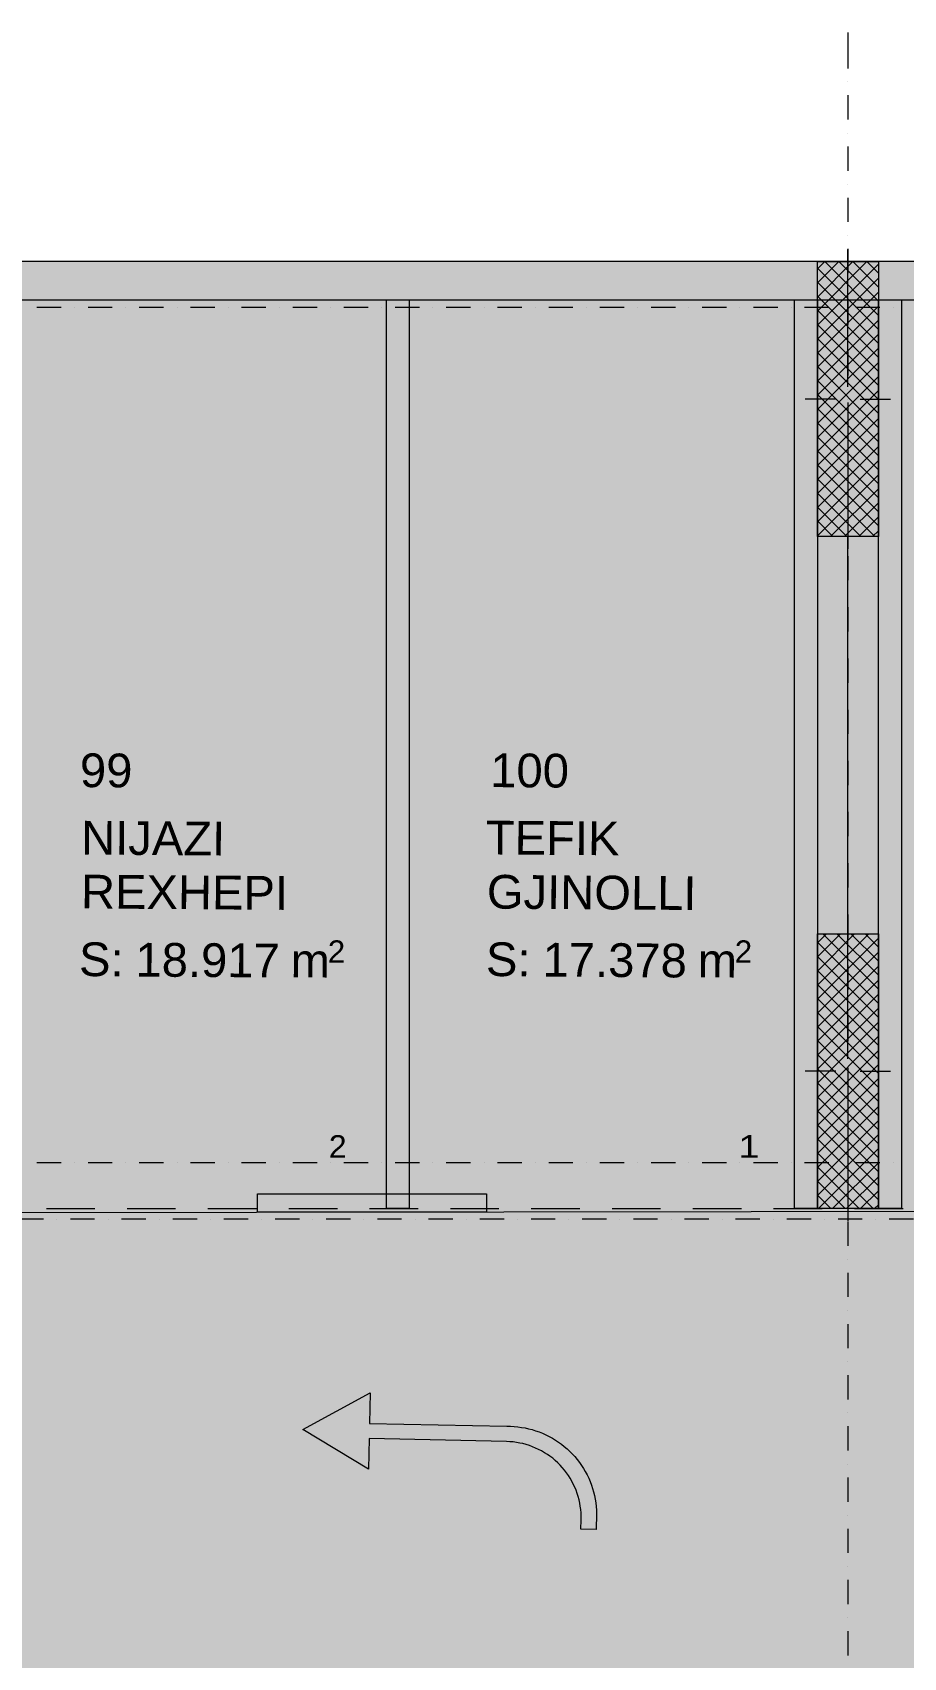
# Model space of a CAD drawing. Header units: centimetres. Extents: x -6805 to 4309, y -7338 to 617.
# Drawn here: x -2378 to -1807, y -602 to 462 of the extents above; entities that cross this region are included whole.
import ezdxf

# ---------------------------------------------------------------- set-up
doc = ezdxf.new("R2010")
doc.units = ezdxf.units.CM
for name, color, linetype, true_color in [('PDF_ - rruga_ndarjet anesore', 7, 'Continuous', 0x7f7f7f), ('PDF_ - SHENJAT_RRUGA', 7, 'Continuous', 0x7f7f7f), ('PDF_065 Möbel Einrichtung', 7, 'Continuous', 0x7f7f7f), ('PDF_A - Akset', 7, 'Continuous', 0xfd4435), ('PDF_A - Pllaka Themel', 7, 'Continuous', 0x7f7f7f), ('PDF_A -Polyline', 7, 'Continuous', 0x7f7f7f)]:
    doc.layers.add(name, color=color, linetype=linetype, true_color=true_color)
for name, color, linetype in [('PDF_- GARAZHE', 7, 'Continuous'), ('PDF_A - Fill Zone', 7, 'Continuous'), ('PDF_A - Muret', 7, 'Continuous'), ('PDF_A - Shtyllat', 7, 'Continuous')]:
    doc.layers.add(name, color=color, linetype=linetype)
doc.styles.add('PDF Arial', font='')
doc.styles.get('PDF Arial').set_extended_font_data('Arial')

msp = doc.modelspace()

# ---------------------------------------------------------------- hatches: boundary and pattern name
at = {"layer": 'PDF_ - SHENJAT_RRUGA', "true_color": 0xffffff, "transparency": 33554559}
msp.add_hatch(color=7, dxfattribs=at).paths.add_polyline_path([(-2157, -428.8), (-2157.4, -448.9), (-2067.3, -450.8), (-2064.9, -450.8), (-2062.5, -451), (-2060.2, -451.2), (-2057.8, -451.5), (-2055.4, -451.9), (-2053.1, -452.4), (-2050.8, -453), (-2048.5, -453.7), (-2046.2, -454.5), (-2044, -455.4), (-2041.8, -456.4), (-2039.6, -457.4), (-2037.5, -458.6), (-2035.5, -459.8), (-2033.5, -461.2), (-2031.5, -462.6), (-2029.7, -464.1), (-2027.8, -465.6), (-2026.1, -467.3), (-2024.4, -469), (-2022.8, -470.7), (-2021.2, -472.6), (-2019.8, -474.5), (-2018.4, -476.4), (-2017.1, -478.5), (-2015.9, -480.5), (-2014.8, -482.7), (-2013.7, -484.8), (-2012.8, -487), (-2011.9, -489.3), (-2011.2, -491.5), (-2010.5, -493.8), (-2009.9, -496.2), (-2009.4, -498.5), (-2009.1, -500.9), (-2008.8, -503.3), (-2008.6, -505.7), (-2008.5, -508.1), (-2008.7, -518.4), (-2018.8, -518.2), (-2018.6, -511.9), (-2018.6, -509.8), (-2018.7, -507.6), (-2018.9, -505.4), (-2019.2, -503.2), (-2019.6, -501.1), (-2020, -499), (-2020.6, -496.9), (-2021.3, -494.8), (-2022, -492.7), (-2022.8, -490.7), (-2023.8, -488.7), (-2024.8, -486.8), (-2025.9, -484.9), (-2027, -483.1), (-2028.3, -481.3), (-2029.6, -479.5), (-2031, -477.9), (-2032.5, -476.3), (-2034, -474.7), (-2035.7, -473.2), (-2037.3, -471.8), (-2039.1, -470.5), (-2040.8, -469.3), (-2042.7, -468.1), (-2044.6, -467), (-2046.5, -466), (-2048.5, -465.1), (-2050.5, -464.2), (-2052.6, -463.5), (-2054.6, -462.8), (-2056.8, -462.2), (-2058.9, -461.8), (-2061, -461.4), (-2063.2, -461.1), (-2065.4, -460.9), (-2067.6, -460.8), (-2157.6, -458.9), (-2158.1, -478.9), (-2201, -452.9)])
at = {"layer": 'PDF_A - Fill Zone', "true_color": 0x93a0c6, "transparency": 33554559}
msp.add_hatch(color=253, dxfattribs=at).paths.add_polyline_path([(-462.7, -828.7), (-1883.9, -828.7), (-1883.9, -1589.4), (-2414.3, -1589.4), (-2414.3, -828.7), (-2919.7, -828.7), (-2919.7, -308.2), (-462.7, -308.2)])
at = {"layer": 'PDF_A - Pllaka Themel', "true_color": 0xd5d5d5, "transparency": 33554559}
h = msp.add_hatch(color=254, dxfattribs=at)
h.paths.add_polyline_path([(-5581.9, -878.8), (-5581.9, -838.7), (-5657, -838.7), (-5657, -378.3), (-5642, -378.3), (-5642, 287.3), (-2884.7, 287.3), (-432.6, 287.3), (-419.8, 287.3), (978.3, 287.3), (978.3, -308.2), (1644.1, -308.2), (1644.1, -1142.4), (931, -1302.4), (1552.2, -1164.4), (1863.2, -2555.1), (1863.3, -2555.1), (2158.7, -3867.3), (2155.2, -3868), (2646.9, -6059.2), (2017.8, -6200.4), (2017.7, -6199.9), (-1597, -7011), (-1702.7, -6540.3), (-1846.3, -6572.5), (-1977, -6060.1), (-1982.5, -5964.4), (-1839, -5932.3), (-2055.7, -4966.3), (-2419.3, -4966.3), (-2929.7, -4966.3), (-2929.7, -2144.8), (-2909.7, -2144.8), (-2904.7, -1595.7), (-4731.2, -1619.4), (-4671.2, -1619.4), (-4671.2, -2159.8), (-5099, -2159.8), (-5102.5, -2159.8), (-5106, -2159.6), (-5109.5, -2159.4), (-5113, -2159), (-5116.5, -2158.6), (-5120, -2158), (-5123.4, -2157.4), (-5126.9, -2156.7), (-5130.3, -2155.8), (-5133.7, -2154.9), (-5137, -2153.9), (-5140.4, -2152.8), (-5143.6, -2151.6), (-5146.9, -2150.3), (-5150.1, -2148.9), (-5153.3, -2147.4), (-5156.4, -2145.9), (-5159.5, -2144.2), (-5162.6, -2142.5), (-5165.6, -2140.6), (-5168.5, -2138.7), (-5171.4, -2136.7), (-5174.3, -2134.7), (-5177, -2132.5), (-5179.7, -2130.3), (-5182.4, -2128), (-5185, -2125.6), (-5187.5, -2123.2), (-5189.9, -2120.6), (-5192.3, -2118.1), (-5194.6, -2115.4), (-5196.8, -2112.7), (-5199, -2109.9), (-5201.1, -2107.1), (-5203, -2104.2), (-5205, -2101.3), (-5206.8, -2098.3), (-5208.5, -2095.2), (-5210.2, -2092.1), (-5211.7, -2089), (-5213.2, -2085.8), (-5214.6, -2082.6), (-5215.9, -2079.3), (-5217.1, -2076), (-5218.2, -2072.7), (-5219.2, -2069.3), (-5220.2, -2065.9), (-5221, -2062.5), (-5221.7, -2059.1), (-5222.4, -2055.7), (-5222.9, -2052.2), (-5223.3, -2048.7), (-5223.7, -2045.2), (-5223.9, -2041.7), (-5224.1, -2038.2), (-5224.1, -2034.7), (-5224.1, -1589.4), (-5276.7, -1564.4), (-5842.1, -1564.4), (-5842.1, -878.8)])
h.paths.add_polyline_path([(-1884.8, -2746.4), (-1725.8, -2754.1), (-263.3, -2617.9), (-272, -2578.8), (-296.8, -2580.2), (-343.5, -2075.8), (-1348.1, -2129.8), (-1534.8, -2147.2), (-1533.4, -2162), (-1836.8, -2167.5), (-1836.8, -2147.5), (-1876.8, -2147.5), (-1876.8, -2187.5), (-1531.1, -2187), (-1493.3, -2681.2), (-1884.8, -2706.4)])
h.paths.add_polyline_path([(-452.6, -1589.4), (-91.9, -1583.4), (-92.3, -1174), (283, -1174), (283, -828.7), (-419.8, -828.7), (-427.6, -828.7), (-452.6, -828.7)])
h.paths.add_polyline_path([(413.2, -3713.8), (401.1, -3715.6), (389, -3717.6), (376.9, -3719.5), (364.9, -3721.6), (352.8, -3723.8), (340.8, -3726), (328.8, -3728.3), (316.8, -3730.7), (304.8, -3733.2)])
at = {"layer": 'PDF_A - Pllaka Themel', "true_color": 0xbfbfbf, "transparency": 33554559}
h = msp.add_hatch(color=9, dxfattribs=at)
h.paths.add_polyline_path([(-5637, -378.3), (-5637, -315.2), (-447.7, -308.2), (-447.7, -308.2), (963.5, -308.2), (963.5, -763.7), (936, -763.7), (936, -863.8), (963.5, -863.8), (964.8, -1337.1), (925.7, -1345.9), (892.3, -1353.4), (988.5, -1782.6), (1104.4, -2300.9), (1195, -2706.1), (1170.6, -2711.6), (1193.4, -2813), (1455.7, -3983.1), (1827.5, -5638), (1828.4, -5640.7), (1829.1, -5643.5), (1829.9, -5646.3), (1830.5, -5649.1), (1831, -5651.9), (1831.4, -5654.7), (1831.7, -5657.6), (1831.9, -5660.4), (1832, -5663.3), (1832, -5666.1), (1831.9, -5669), (1831.7, -5671.9), (1831.4, -5674.7), (1831, -5677.5), (1830.5, -5680.4), (1829.9, -5683.2), (1829.2, -5685.9), (1828.5, -5688.7), (1827.6, -5691.4), (1826.6, -5694.1), (1825.5, -5696.8), (1824.4, -5699.4), (1823.1, -5701.9), (1821.8, -5704.5), (1820.4, -5707), (1818.8, -5709.4), (1817.3, -5711.8), (1815.6, -5714.1), (1813.8, -5716.3), (1812, -5718.5), (1810.1, -5720.7), (1808.1, -5722.7), (1806, -5724.7), (1803.9, -5726.6), (1801.7, -5728.5), (1799.5, -5730.2), (1797.2, -5731.9), (1794.8, -5733.5), (1792.4, -5735.1), (1789.9, -5736.5), (1787.4, -5737.8), (1784.8, -5739.1), (1782.2, -5740.3), (1779.5, -5741.3), (1776.8, -5742.3), (-1865.8, -6559.8), (-1972, -6060.1), (1187.4, -5351.2), (1189.5, -5350.7), (1191.6, -5350.1), (1193.7, -5349.4), (1195.7, -5348.6), (1197.7, -5347.8), (1199.7, -5346.8), (1201.6, -5345.8), (1203.5, -5344.6), (1205.3, -5343.4), (1207.1, -5342.2), (1208.8, -5340.8), (1210.4, -5339.3), (1212, -5337.8), (1213.5, -5336.3), (1214.9, -5334.6), (1216.3, -5332.9), (1217.6, -5331.2), (1218.8, -5329.3), (1219.9, -5327.5), (1221, -5325.5), (1221.9, -5323.6), (1222.8, -5321.6), (1223.5, -5319.5), (1224.2, -5317.5), (1224.8, -5315.4), (1225.3, -5313.2), (1225.7, -5311.1), (1226, -5308.9), (1226.2, -5306.8), (1226.3, -5304.6), (1226.4, -5302.4), (1226.3, -5300.2), (1226.1, -5298), (1225.8, -5295.9), (1225.5, -5293.7), (1225, -5291.6), (967.7, -4148), (967.2, -4145.8), (966.5, -4143.7), (965.8, -4141.6), (964.9, -4139.5), (964, -4137.5), (963, -4135.5), (961.9, -4133.5), (960.7, -4131.7), (959.4, -4129.8), (958, -4128), (956.6, -4126.3), (955.1, -4124.7), (953.5, -4123.1), (951.9, -4121.6), (950.1, -4120.2), (948.4, -4118.8), (946.5, -4117.6), (944.6, -4116.4), (942.7, -4115.3), (940.7, -4114.2), (938.7, -4113.3), (936.6, -4112.5), (934.5, -4111.7), (932.3, -4111.1), (930.2, -4110.5), (928, -4110.1), (925.8, -4109.7), (923.6, -4109.5), (921.3, -4109.3), (919.1, -4109.3), (916.9, -4109.3), (914.6, -4109.5), (912.4, -4109.7), (910.2, -4110.1), (908, -4110.5), (526.4, -4196.1), (467.8, -4209.3), (455.6, -4213.1), (443.4, -4217), (431.2, -4221), (419.1, -4225.1), (406.9, -4229.3), (394.9, -4233.6), (382.8, -4238), (370.8, -4242.5), (358.8, -4247.1), (346.9, -4251.7), (335, -4256.5), (323.1, -4261.4), (311.3, -4266.3), (299.5, -4271.3), (287.8, -4276.4), (276.1, -4281.7), (264.4, -4287), (252.8, -4292.3), (241.2, -4297.8), (229.6, -4303.4), (218.1, -4309.1), (206.7, -4314.8), (195.3, -4320.7), (183.9, -4326.6), (172.6, -4332.6), (161.3, -4338.7), (150.1, -4344.9), (138.9, -4351.2), (127.8, -4357.5), (116.7, -4364), (105.7, -4370.5), (94.7, -4377.1), (83.8, -4383.8), (72.9, -4390.6), (62.1, -4397.5), (51.3, -4404.4), (40.6, -4411.4), (29.9, -4418.6), (19.3, -4425.8), (8.8, -4433), (-1.7, -4440.4), (-13.4, -4447.8), (-25.2, -4455.1), (-37, -4462.3), (-48.8, -4469.4), (-60.7, -4476.4), (-72.7, -4483.4), (-84.7, -4490.2), (-96.7, -4497), (-108.8, -4503.7), (-121, -4510.3), (-133.1, -4516.8), (-145.4, -4523.3), (-157.7, -4529.6), (-170, -4535.9), (-182.3, -4542.1), (-194.8, -4548.2), (-207.2, -4554.2), (-219.7, -4560.1), (-232.3, -4565.9), (-244.8, -4571.6), (-257.5, -4577.3), (-270.1, -4582.8), (-282.8, -4588.3), (-295.6, -4593.6), (-308.3, -4598.9), (-321.1, -4604.1), (-334, -4609.2), (-346.9, -4614.2), (-359.8, -4619.1), (-372.8, -4623.9), (-385.7, -4628.7), (-398.8, -4633.3), (-411.8, -4637.9), (-424.9, -4642.3), (-438, -4646.7), (-451.2, -4650.9), (-464.4, -4655.1), (-477.6, -4659.2), (-490.8, -4663.2), (-2040.8, -5011), (-2050.8, -4966.3), (-2414.3, -4966.3), (-2414.3, -4749.4), (-2414.6, -2387.8), (-2414.6, -2276.5), (-2415.1, -2272.8), (-2415.6, -2269.1), (-2416.3, -2265.4), (-2417.1, -2261.8), (-2417.9, -2258.1), (-2418.9, -2254.5), (-2419.9, -2251), (-2421.1, -2247.4), (-2422.3, -2243.9), (-2423.6, -2240.4), (-2425.1, -2236.9), (-2426.6, -2233.5), (-2428.2, -2230.2), (-2429.8, -2226.8), (-2431.6, -2223.5), (-2433.4, -2220.3), (-2435.4, -2217.1), (-2437.4, -2214), (-2439.5, -2210.9), (-2441.7, -2207.8), (-2443.9, -2204.9), (-2446.3, -2202), (-2448.7, -2199.1), (-2451.1, -2196.3), (-2453.7, -2193.6), (-2456.3, -2190.9), (-2459, -2188.3), (-2461.7, -2185.8), (-2464.6, -2183.4), (-2467.4, -2181), (-2470.4, -2178.7), (-2473.4, -2176.5), (-2476.4, -2174.4), (-2479.6, -2172.3), (-2482.7, -2170.3), (-2485.9, -2168.4), (-2489.2, -2166.6), (-2492.5, -2164.9), (-2495.8, -2163.2), (-2499.2, -2161.7), (-2502.7, -2160.2), (-2506.1, -2158.9), (-2509.6, -2157.6), (-2513.2, -2156.4), (-2904.7, -2164.8), (-2899.7, -1589.4), (-2414.3, -1589.4), (-2414.3, -828.7), (-4726.3, -828.7), (-4726.3, -1619.4), (-5219.2, -1619.3), (-5219.2, -2036.1), (-5219.2, -2034.7), (-5219.2, -1589.4), (-5271.7, -1564.4), (-5253.4, -1564.4), (-5253.4, -878.8), (-5577, -878.8), (-5577, -838.7), (-5652, -838.7), (-5652, -378.3)])
h.paths.add_polyline_path([(-1883.9, -1589.4), (-1863.8, -1589.4), (-1863.8, -1634.4), (-1863.9, -1634.4), (-1863.9, -2147.2), (-1836.5, -2147.5), (-1871.9, -2147.5), (-1871.9, -2187.5), (-1831.8, -2187.4), (-1831.8, -2147.5), (-1529.5, -2150.6), (-1526.5, -2182.5), (-1488.4, -2681.2), (-1718.5, -2706.4), (-1879.8, -2706.4), (-1879.8, -2746.4), (-1720.8, -2754.1), (-221.3, -2598.2), (-135.8, -2979.1), (-1425.4, -3268.5), (-1880.4, -3268.5), (-1873.5, -4356.8), (-1873.8, -4358.9), (-1873.9, -4361.1), (-1873.9, -4363.2), (-1873.9, -4365.3), (-1873.7, -4367.5), (-1873.5, -4369.6), (-1873.1, -4371.7), (-1872.7, -4373.8), (-1872.1, -4375.8), (-1871.5, -4377.9), (-1870.8, -4379.9), (-1869.9, -4381.8), (-1869, -4383.8), (-1868.1, -4385.7), (-1867, -4387.5), (-1865.8, -4389.3), (-1864.6, -4391), (-1863.3, -4392.7), (-1861.9, -4394.3), (-1860.4, -4395.9), (-1858.9, -4397.4), (-1857.3, -4398.8), (-1855.6, -4400.1), (-1853.9, -4401.4), (-1852.1, -4402.5), (-1850.3, -4403.6), (-1848.4, -4404.6), (-1846.5, -4405.6), (-1844.5, -4406.4), (-1842.5, -4407.1), (-1840.5, -4407.8), (-1838.4, -4408.4), (-1836.3, -4408.8), (-1834.2, -4409.2), (-1832.1, -4409.5), (-1830, -4409.6), (-1827.9, -4409.7), (-1825.7, -4409.7), (-1823.6, -4409.6), (-1821.5, -4409.4), (-1819.4, -4409.1), (-657.9, -4148.4), (-657.8, -4149), (-640.9, -4142.1), (-624, -4135.1), (-607.1, -4128.1), (-590.3, -4120.9), (-573.5, -4113.7), (-556.8, -4106.4), (-540.1, -4099), (-523.4, -4091.5), (-506.8, -4083.9), (-490.2, -4076.2), (-473.7, -4068.5), (-457.2, -4060.6), (-440.7, -4052.7), (-424.3, -4044.6), (-407.9, -4036.5), (-391.6, -4028.3), (-375.3, -4020), (-359.1, -4011.7), (-342.9, -4003.2), (-326.7, -3994.7), (-310.6, -3986), (-294.5, -3977.3), (-278.5, -3968.5), (-262.6, -3959.6), (-246.7, -3950.7), (-230.8, -3941.6), (-215, -3932.5), (-199.2, -3923.3), (-183.5, -3913.9), (-171.8, -3907.7), (-160, -3901.5), (-148.2, -3895.4), (-136.4, -3889.4), (-124.5, -3883.4), (-112.6, -3877.6), (-100.6, -3871.8), (-88.6, -3866.2), (-76.6, -3860.6), (-64.5, -3855.1), (-52.3, -3849.7), (-40.2, -3844.4), (-28, -3839.2), (-15.7, -3834), (-3.5, -3829), (8.9, -3824), (21.2, -3819.1), (33.6, -3814.4), (46, -3809.7), (58.5, -3805.1), (71, -3800.6), (83.5, -3796.1), (96, -3791.8), (108.6, -3787.6), (121.2, -3783.4), (133.9, -3779.4), (146.5, -3775.4), (159.2, -3771.5), (172, -3767.8), (184.7, -3764.1), (197.5, -3760.5), (210.3, -3757), (223.1, -3753.6), (236, -3750.3), (248.9, -3747.1), (261.8, -3743.9), (274.7, -3740.9), (287.6, -3738), (300.6, -3735.1), (313.6, -3732.4), (326.6, -3729.7), (339.6, -3727.2), (352.7, -3724.7), (365.8, -3722.3), (378.8, -3720.1), (391.9, -3717.9), (405, -3715.8), (418.2, -3713.8), (787.3, -3631), (789.4, -3630.5), (791.5, -3629.8), (793.5, -3629.1), (795.6, -3628.3), (797.6, -3627.5), (799.5, -3626.5), (801.4, -3625.4), (803.3, -3624.3), (805.1, -3623.1), (806.9, -3621.8), (808.6, -3620.4), (810.2, -3619), (811.8, -3617.5), (813.3, -3615.9), (814.7, -3614.2), (816.1, -3612.5), (817.4, -3610.8), (818.6, -3609), (819.7, -3607.1), (820.7, -3605.2), (821.7, -3603.2), (822.6, -3601.2), (823.4, -3599.2), (824.1, -3597.1), (824.7, -3595), (825.2, -3592.9), (825.6, -3590.8), (825.9, -3588.6), (826.2, -3586.4), (826.3, -3584.3), (826.3, -3582.1), (826.3, -3579.9), (826.1, -3577.7), (825.9, -3575.5), (825.6, -3573.4), (825.1, -3571.2), (681.4, -2927.9), (734.4, -2916), (711.6, -2814.6), (658.7, -2826.4), (288, -1174), (288, -828.7), (-447.7, -828.7), (-1883.9, -828.7)])

# ---------------------------------------------------------------- linework, layer by layer
at = {"layer": 'PDF_ - rruga_ndarjet anesore', "lineweight": 0}
for points in [[(-2230.8, -298.6), (-2080.7, -298.4)], [(-2230.7, -310.6), (-2230.8, -298.6)], [(-2080.7, -298.4), (-2080.6, -310.4)], [(-2080.6, -310.4), (-2230.7, -310.6)]]:
    msp.add_lwpolyline(points, dxfattribs=at)
at = {"layer": 'PDF_ - rruga_ndarjet anesore', "color": 7, "true_color": 0xffffff, "transparency": 33554559}
msp.add_solid([(-2230.8, -298.6), (-2080.7, -298.4), (-2230.7, -310.6), (-2080.6, -310.4)], dxfattribs=at)
at = {"layer": 'PDF_ - SHENJAT_RRUGA', "lineweight": 0}
for points in [[(-2201, -452.9), (-2157, -428.8)], [(-2157, -428.8), (-2157.4, -448.9)], [(-2158.1, -478.9), (-2201, -452.9)], [(-2157.4, -448.9), (-2067.3, -450.8)], [(-2067.3, -450.8), (-2064.9, -450.8)], [(-2064.9, -450.8), (-2062.5, -451)], [(-2062.5, -451), (-2060.2, -451.2)], [(-2060.2, -451.2), (-2057.8, -451.5)], [(-2057.8, -451.5), (-2055.4, -451.9)], [(-2055.4, -451.9), (-2053.1, -452.4)], [(-2053.1, -452.4), (-2050.8, -453)], [(-2050.8, -453), (-2048.5, -453.7)], [(-2048.5, -453.7), (-2046.2, -454.5)], [(-2046.2, -454.5), (-2044, -455.4)], [(-2044, -455.4), (-2041.8, -456.4)], [(-2041.8, -456.4), (-2039.6, -457.4)], [(-2039.6, -457.4), (-2037.5, -458.6)], [(-2157.6, -458.9), (-2158.1, -478.9)], [(-2067.6, -460.8), (-2157.6, -458.9)], [(-2065.4, -460.9), (-2067.6, -460.8)], [(-2063.2, -461.1), (-2065.4, -460.9)], [(-2061, -461.4), (-2063.2, -461.1)], [(-2058.9, -461.8), (-2061, -461.4)], [(-2056.8, -462.2), (-2058.9, -461.8)], [(-2054.6, -462.8), (-2056.8, -462.2)], [(-2052.6, -463.5), (-2054.6, -462.8)], [(-2050.5, -464.2), (-2052.6, -463.5)], [(-2048.5, -465.1), (-2050.5, -464.2)], [(-2046.5, -466), (-2048.5, -465.1)], [(-2044.6, -467), (-2046.5, -466)], [(-2042.7, -468.1), (-2044.6, -467)], [(-2040.8, -469.3), (-2042.7, -468.1)], [(-2037.5, -458.6), (-2035.5, -459.8)], [(-2035.5, -459.8), (-2033.5, -461.2)], [(-2033.5, -461.2), (-2031.5, -462.6)], [(-2031.5, -462.6), (-2029.7, -464.1)], [(-2029.7, -464.1), (-2027.8, -465.6)], [(-2027.8, -465.6), (-2026.1, -467.3)], [(-2026.1, -467.3), (-2024.4, -469)], [(-2039.1, -470.5), (-2040.8, -469.3)], [(-2037.3, -471.8), (-2039.1, -470.5)], [(-2035.7, -473.2), (-2037.3, -471.8)], [(-2034, -474.7), (-2035.7, -473.2)], [(-2032.5, -476.3), (-2034, -474.7)], [(-2031, -477.9), (-2032.5, -476.3)], [(-2029.6, -479.5), (-2031, -477.9)], [(-2024.4, -469), (-2022.8, -470.7)], [(-2022.8, -470.7), (-2021.2, -472.6)], [(-2021.2, -472.6), (-2019.8, -474.5)], [(-2019.8, -474.5), (-2018.4, -476.4)], [(-2018.4, -476.4), (-2017.1, -478.5)], [(-2017.1, -478.5), (-2015.9, -480.5)], [(-2028.3, -481.3), (-2029.6, -479.5)], [(-2027, -483.1), (-2028.3, -481.3)], [(-2025.9, -484.9), (-2027, -483.1)], [(-2024.8, -486.8), (-2025.9, -484.9)], [(-2023.8, -488.7), (-2024.8, -486.8)], [(-2022.8, -490.7), (-2023.8, -488.7)], [(-2015.9, -480.5), (-2014.8, -482.7)], [(-2014.8, -482.7), (-2013.7, -484.8)], [(-2013.7, -484.8), (-2012.8, -487)], [(-2012.8, -487), (-2011.9, -489.3)], [(-2011.9, -489.3), (-2011.2, -491.5)], [(-2022, -492.7), (-2022.8, -490.7)], [(-2021.3, -494.8), (-2022, -492.7)], [(-2020.6, -496.9), (-2021.3, -494.8)], [(-2020, -499), (-2020.6, -496.9)], [(-2019.6, -501.1), (-2020, -499)], [(-2011.2, -491.5), (-2010.5, -493.8)], [(-2010.5, -493.8), (-2009.9, -496.2)], [(-2009.9, -496.2), (-2009.4, -498.5)], [(-2009.4, -498.5), (-2009.1, -500.9)], [(-2019.2, -503.2), (-2019.6, -501.1)], [(-2018.9, -505.4), (-2019.2, -503.2)], [(-2018.7, -507.6), (-2018.9, -505.4)], [(-2018.6, -509.8), (-2018.7, -507.6)], [(-2018.6, -512), (-2018.6, -509.8)], [(-2009.1, -500.9), (-2008.8, -503.3)], [(-2008.8, -503.3), (-2008.6, -505.7)], [(-2008.5, -508.1), (-2008.7, -518.4)], [(-2008.6, -505.7), (-2008.5, -508.1)], [(-2018.8, -518.2), (-2018.6, -512)], [(-2008.7, -518.4), (-2018.8, -518.2)]]:
    msp.add_lwpolyline(points, dxfattribs=at)
at = {"layer": 'PDF_- GARAZHE', "color": 254, "true_color": 0xccccff, "transparency": 33554559}
for points in [[(-2454.3, -308.2), (-2454.3, 287.3), (-2136.1, -308.2), (-2136.1, 287.3)], [(-2136.1, -308.2), (-2136.1, 287.3), (-1843.8, -308.2), (-1843.8, 287.3)], [(-1843.8, -308.2), (-1843.8, 287.3), (-1503.5, -308.2), (-1503.5, 287.3)]]:
    msp.add_solid(points, dxfattribs=at)
at = {"layer": 'PDF_065 Möbel Einrichtung', "lineweight": 0}
for points in [[(-2146.3, -308.2), (-2146.3, 287.3)], [(-2146.3, 287.3), (-2131.3, 287.3)], [(-2131.3, 287.3), (-2131.3, -308.2)], [(-1878.9, -308.2), (-1878.9, 287.3)], [(-1878.9, 287.3), (-1863.8, 287.3)], [(-1863.8, 287.3), (-1863.8, -308.2)], [(-1823.8, -308.2), (-1823.8, 287.3)], [(-1823.8, 287.3), (-1808.7, 287.3)], [(-1808.7, 287.3), (-1808.7, -308.2)], [(-2131.3, -308.2), (-2146.3, -308.2)], [(-1863.8, -308.2), (-1878.9, -308.2)], [(-1808.7, -308.2), (-1823.8, -308.2)]]:
    msp.add_lwpolyline(points, dxfattribs=at)
at = {"layer": 'PDF_065 Möbel Einrichtung', "color": 7, "true_color": 0xffffff, "transparency": 33554559}
for points in [[(-2131.3, -308.2), (-2146.3, -308.2), (-2131.3, 287.3), (-2146.3, 287.3)], [(-1863.8, -308.2), (-1878.9, -308.2), (-1863.8, 287.3), (-1878.9, 287.3)], [(-1808.7, -308.2), (-1823.8, -308.2), (-1808.7, 287.3), (-1823.8, 287.3)]]:
    msp.add_solid(points, dxfattribs=at)
at = {"layer": 'PDF_A - Akset', "lineweight": 0}
for points in [[(-1843.8, 462.4), (-1843.8, 438.9)], [(-1843.8, 430.1), (-1843.8, 430.1)], [(-1843.8, 421.3), (-1843.8, 405.4)], [(-1843.8, 396.5), (-1843.8, 396.5)], [(-1843.8, 387.7), (-1843.8, 371.8)], [(-1843.8, 363), (-1843.8, 363)], [(-1843.8, 354.2), (-1843.8, 338.3)], [(-1843.8, 329.5), (-1843.8, 329.5)], [(-1843.8, 320.6), (-1843.8, 304.7)], [(-1843.8, 295.9), (-1843.8, 295.9)], [(-2359.4, 282.3), (-2375.3, 282.3)], [(-2350.6, 282.3), (-2350.6, 282.3)], [(-2325.9, 282.3), (-2341.8, 282.3)], [(-2317.1, 282.3), (-2317.1, 282.3)], [(-2292.4, 282.3), (-2308.2, 282.3)], [(-2283.5, 282.3), (-2283.5, 282.3)], [(-2258.8, 282.3), (-2274.7, 282.3)], [(-2250, 282.3), (-2250, 282.3)], [(-2225.3, 282.3), (-2241.2, 282.3)], [(-2216.4, 282.3), (-2216.4, 282.3)], [(-2191.7, 282.3), (-2207.6, 282.3)], [(-2182.9, 282.3), (-2182.9, 282.3)], [(-2158.2, 282.3), (-2174.1, 282.3)], [(-2149.4, 282.3), (-2149.4, 282.3)], [(-2124.6, 282.3), (-2140.5, 282.3)], [(-2115.8, 282.3), (-2115.8, 282.3)], [(-2091.1, 282.3), (-2107, 282.3)], [(-2082.3, 282.3), (-2082.3, 282.3)], [(-2057.6, 282.3), (-2073.4, 282.3)], [(-2048.7, 282.3), (-2048.7, 282.3)], [(-2024, 282.3), (-2039.9, 282.3)], [(-2015.2, 282.3), (-2015.2, 282.3)], [(-1990.5, 282.3), (-2006.4, 282.3)], [(-1981.6, 282.3), (-1981.6, 282.3)], [(-1956.9, 282.3), (-1972.8, 282.3)], [(-1948.1, 282.3), (-1948.1, 282.3)], [(-1923.4, 282.3), (-1939.3, 282.3)], [(-1914.6, 282.3), (-1914.6, 282.3)], [(-1889.8, 282.3), (-1905.7, 282.3)], [(-1881, 282.3), (-1881, 282.3)], [(-1856.3, 282.3), (-1872.2, 282.3)], [(-1847.5, 282.3), (-1847.5, 282.3)], [(-1843.8, 287.1), (-1843.8, 271.2)], [(-1822.8, 282.3), (-1838.6, 282.3)], [(-1813.9, 282.3), (-1813.9, 282.3)], [(-1843.8, 262.4), (-1843.8, 262.4)], [(-1843.8, 253.5), (-1843.8, 237.7)], [(-1843.8, 228.8), (-1843.8, 228.8)], [(-1843.8, 220), (-1843.8, 204.1)], [(-1843.8, 195.3), (-1843.8, 195.3)], [(-1843.8, 186.5), (-1843.8, 170.6)], [(-1843.8, 161.7), (-1843.8, 161.7)], [(-1843.8, 152.9), (-1843.8, 137)], [(-1843.8, 128.2), (-1843.8, 128.2)], [(-1843.8, 119.4), (-1843.8, 103.5)], [(-1843.8, 94.7), (-1843.8, 94.7)], [(-1843.8, 85.8), (-1843.8, 69.9)], [(-1843.8, 61.1), (-1843.8, 61.1)], [(-1843.8, 52.3), (-1843.8, 36.4)], [(-1843.8, 27.6), (-1843.8, 27.6)], [(-1843.8, 18.7), (-1843.8, 2.9)], [(-1843.8, -6), (-1843.8, -6)], [(-1843.8, -14.8), (-1843.8, -30.7)], [(-1843.8, -39.5), (-1843.8, -39.5)], [(-1843.8, -48.3), (-1843.8, -64.2)], [(-1843.8, -73.1), (-1843.8, -73.1)], [(-1843.8, -81.9), (-1843.8, -97.8)], [(-1843.8, -106.6), (-1843.8, -106.6)], [(-1843.8, -115.4), (-1843.8, -131.3)], [(-1843.8, -140.1), (-1843.8, -140.1)], [(-1843.8, -149), (-1843.8, -164.9)], [(-1843.8, -173.7), (-1843.8, -173.7)], [(-1843.8, -182.5), (-1843.8, -198.4)], [(-1843.8, -207.2), (-1843.8, -207.2)], [(-1843.8, -216), (-1843.8, -231.9)], [(-1843.8, -240.8), (-1843.8, -240.8)], [(-1843.8, -249.6), (-1843.8, -265.5)], [(-1843.8, -274.3), (-1843.8, -274.3)], [(-2359.4, -278.2), (-2375.3, -278.2)], [(-2350.6, -278.2), (-2350.6, -278.2)], [(-2325.9, -278.2), (-2341.8, -278.2)], [(-2317.1, -278.2), (-2317.1, -278.2)], [(-2292.4, -278.2), (-2308.2, -278.2)], [(-2283.5, -278.2), (-2283.5, -278.2)], [(-2258.8, -278.2), (-2274.7, -278.2)], [(-2250, -278.2), (-2250, -278.2)], [(-2225.3, -278.2), (-2241.2, -278.2)], [(-2216.4, -278.2), (-2216.4, -278.2)], [(-2191.7, -278.2), (-2207.6, -278.2)], [(-2182.9, -278.2), (-2182.9, -278.2)], [(-2158.2, -278.2), (-2174.1, -278.2)], [(-2149.4, -278.2), (-2149.4, -278.2)], [(-2124.6, -278.2), (-2140.5, -278.2)], [(-2115.8, -278.2), (-2115.8, -278.2)], [(-2091.1, -278.2), (-2107, -278.2)], [(-2082.3, -278.2), (-2082.3, -278.2)], [(-2057.6, -278.2), (-2073.4, -278.2)], [(-2048.7, -278.2), (-2048.7, -278.2)], [(-2024, -278.2), (-2039.9, -278.2)], [(-2015.2, -278.2), (-2015.2, -278.2)], [(-1990.5, -278.2), (-2006.4, -278.2)], [(-1981.6, -278.2), (-1981.6, -278.2)], [(-1956.9, -278.2), (-1972.8, -278.2)], [(-1948.1, -278.2), (-1948.1, -278.2)], [(-1923.4, -278.2), (-1939.3, -278.2)], [(-1914.6, -278.2), (-1914.6, -278.2)], [(-1889.8, -278.2), (-1905.7, -278.2)], [(-1881, -278.2), (-1881, -278.2)], [(-1856.3, -278.2), (-1872.2, -278.2)], [(-1847.5, -278.2), (-1847.5, -278.2)], [(-1843.8, -283.1), (-1843.8, -299)], [(-1822.8, -278.2), (-1838.6, -278.2)], [(-1813.9, -278.2), (-1813.9, -278.2)], [(-1843.8, -307.8), (-1843.8, -307.8)], [(-1843.8, -316.7), (-1843.8, -332.6)], [(-1843.8, -341.4), (-1843.8, -341.4)], [(-1843.8, -350.2), (-1843.8, -366.1)], [(-1843.8, -374.9), (-1843.8, -374.9)], [(-1843.8, -383.8), (-1843.8, -399.6)], [(-1843.8, -408.5), (-1843.8, -408.5)], [(-1843.8, -417.3), (-1843.8, -433.2)], [(-1843.8, -442), (-1843.8, -442)], [(-1843.8, -450.8), (-1843.8, -466.7)], [(-1843.8, -475.6), (-1843.8, -475.6)], [(-1843.8, -484.4), (-1843.8, -500.3)], [(-1843.8, -509.1), (-1843.8, -509.1)], [(-1843.8, -517.9), (-1843.8, -533.8)], [(-1843.8, -542.6), (-1843.8, -542.6)], [(-1843.8, -551.5), (-1843.8, -567.4)], [(-1843.8, -576.2), (-1843.8, -576.2)], [(-1843.8, -585), (-1843.8, -600.9)]]:
    msp.add_lwpolyline(points, dxfattribs=at)
at = {"layer": 'PDF_A - Akset', "color": 21, "lineweight": 0, "true_color": 0xff9955}
for points in [[(-2371.1, -315.2), (-2386.9, -315.2)], [(-2362.2, -315.2), (-2362.2, -315.2)], [(-2337.5, -315.2), (-2353.4, -315.2)], [(-2328.7, -315.2), (-2328.7, -315.2)], [(-2304, -315.2), (-2319.9, -315.2)], [(-2295.1, -315.2), (-2295.1, -315.2)], [(-2270.4, -315.2), (-2286.3, -315.2)], [(-2261.6, -315.2), (-2261.6, -315.2)], [(-2236.9, -315.2), (-2252.8, -315.2)], [(-2228.1, -315.2), (-2228.1, -315.2)], [(-2203.3, -315.2), (-2219.2, -315.2)], [(-2194.5, -315.2), (-2194.5, -315.2)], [(-2169.8, -315.2), (-2185.7, -315.2)], [(-2161, -315.2), (-2161, -315.2)], [(-2136.3, -315.2), (-2152.2, -315.2)], [(-2127.4, -315.2), (-2127.4, -315.2)], [(-2102.7, -315.2), (-2118.6, -315.2)], [(-2093.9, -315.2), (-2093.9, -315.2)], [(-2069.2, -315.2), (-2085.1, -315.2)], [(-2060.4, -315.2), (-2060.4, -315.2)], [(-2035.6, -315.2), (-2051.5, -315.2)], [(-2026.8, -315.2), (-2026.8, -315.2)], [(-2002.1, -315.2), (-2018, -315.2)], [(-1993.3, -315.2), (-1993.3, -315.2)], [(-1968.6, -315.2), (-1984.4, -315.2)], [(-1959.7, -315.2), (-1959.7, -315.2)], [(-1935, -315.2), (-1950.9, -315.2)], [(-1926.2, -315.2), (-1926.2, -315.2)], [(-1901.5, -315.2), (-1917.4, -315.2)], [(-1892.6, -315.2), (-1892.6, -315.2)], [(-1867.9, -315.2), (-1883.8, -315.2)], [(-1859.1, -315.2), (-1859.1, -315.2)], [(-1834.4, -315.2), (-1850.3, -315.2)], [(-1825.6, -315.2), (-1825.6, -315.2)], [(-1800.8, -315.2), (-1816.7, -315.2)]]:
    msp.add_lwpolyline(points, dxfattribs=at)
at = {"layer": 'PDF_A - Muret', "lineweight": 0}
for points in [[(-1863.8, 312.3), (-2414.3, 312.3)], [(-1523.6, 312.3), (-1823.8, 312.3)], [(-2414.3, 287.3), (-1863.8, 287.3)], [(-1823.8, 287.3), (-1523.6, 287.3)]]:
    msp.add_lwpolyline(points, dxfattribs=at)
at = {"layer": 'PDF_A - Muret', "transparency": 33554559}
for points in [[(-2414.3, 287.3), (-2414.3, 312.3), (-1863.8, 287.3), (-1863.8, 312.3)], [(-1823.8, 312.3), (-1523.6, 312.3), (-1823.8, 287.3), (-1523.6, 287.3)]]:
    msp.add_solid(points, dxfattribs=at)
at = {"layer": 'PDF_A - Pllaka Themel', "lineweight": 0}
for points in [[(-462.7, 312.3), (-2919.7, 312.3)], [(-2884.7, 287.3), (-432.6, 287.3)], [(-5637, -315.2), (-447.7, -308.2)]]:
    msp.add_lwpolyline(points, dxfattribs=at)
at = {"layer": 'PDF_A - Pllaka Themel', "color": 7, "true_color": 0xffffff, "transparency": 33554559}
msp.add_solid([(-2919.7, -1589.4), (-2919.7, 312.3), (-462.7, -1589.4), (-462.7, 312.3)], dxfattribs=at)
at = {"layer": 'PDF_A - Shtyllat', "lineweight": 0}
for points in [[(-1843.8, 230.2), (-1843.8, 320.3)], [(-1863.8, 279.9), (-1831.4, 312.3)], [(-1863.8, 289.1), (-1840.6, 312.3)], [(-1863.8, 298.3), (-1849.8, 312.3)], [(-1863.8, 307.5), (-1859, 312.3)], [(-1863.8, 132.2), (-1863.8, 312.3)], [(-1863.8, 312.3), (-1823.8, 312.3)], [(-1863.8, 270.7), (-1823.8, 310.7)], [(-1823.8, 277.1), (-1859, 312.3)], [(-1823.8, 286.3), (-1849.8, 312.3)], [(-1823.8, 295.5), (-1840.6, 312.3)], [(-1823.8, 304.7), (-1831.4, 312.3)], [(-1823.8, 312.3), (-1823.8, 132.2)], [(-1823.8, 267.9), (-1863.8, 308)], [(-1863.8, 261.5), (-1823.8, 301.5)], [(-1823.8, 258.7), (-1863.8, 298.8)], [(-1863.8, 252.3), (-1823.8, 292.3)], [(-1823.8, 249.5), (-1863.8, 289.6)], [(-1863.8, 243.1), (-1823.8, 283.1)], [(-1823.8, 240.3), (-1863.8, 280.4)], [(-1863.8, 233.9), (-1823.8, 273.9)], [(-1823.8, 231.1), (-1863.8, 271.2)], [(-1863.8, 224.7), (-1823.8, 264.7)], [(-1823.8, 221.9), (-1863.8, 262)], [(-1863.8, 215.5), (-1823.8, 255.5)], [(-1823.8, 212.7), (-1863.8, 252.8)], [(-1863.8, 206.3), (-1823.8, 246.3)], [(-1823.8, 203.5), (-1863.8, 243.6)], [(-1863.8, 197.1), (-1823.8, 237.1)], [(-1823.8, 194.3), (-1863.8, 234.4)], [(-1863.8, 187.9), (-1823.8, 227.9)], [(-1823.8, 185.1), (-1863.8, 225.2)], [(-1851.8, 222.2), (-1871.9, 222.2)], [(-1863.8, 178.7), (-1823.8, 218.7)], [(-1823.8, 175.9), (-1863.8, 216)], [(-1843.8, 222.2), (-1843.8, 222.2)], [(-1843.8, 214.2), (-1843.8, 124.1)], [(-1835.8, 222.2), (-1815.8, 222.2)], [(-1863.8, 169.5), (-1823.8, 209.5)], [(-1823.8, 166.7), (-1863.8, 206.7)], [(-1863.8, 160.3), (-1823.8, 200.3)], [(-1823.8, 157.5), (-1863.8, 197.6)], [(-1863.8, 151.1), (-1823.8, 191.1)], [(-1823.8, 148.3), (-1863.8, 188.4)], [(-1863.8, 141.9), (-1823.8, 181.9)], [(-1823.8, 139.1), (-1863.8, 179.2)], [(-1863.8, 132.7), (-1823.8, 172.7)], [(-1826.1, 132.2), (-1863.8, 169.9)], [(-1835.3, 132.2), (-1863.8, 160.7)], [(-1855.2, 132.2), (-1823.8, 163.5)], [(-1844.5, 132.2), (-1863.8, 151.5)], [(-1846, 132.2), (-1823.8, 154.3)], [(-1853.7, 132.2), (-1863.8, 142.4)], [(-1836.7, 132.2), (-1823.8, 145.1)], [(-1862.9, 132.2), (-1863.8, 133.1)], [(-1823.8, 132.2), (-1863.8, 132.2)], [(-1827.6, 132.2), (-1823.8, 135.9)], [(-1843.8, -210.1), (-1843.8, -120.1)], [(-1863.8, -161.7), (-1830.2, -128.1)], [(-1863.8, -152.5), (-1839.4, -128.1)], [(-1863.8, -143.3), (-1848.6, -128.1)], [(-1863.8, -134.1), (-1857.8, -128.1)], [(-1863.8, -308.2), (-1863.8, -128.1)], [(-1863.8, -128.1), (-1823.8, -128.1)], [(-1863.8, -170.9), (-1823.8, -130.9)], [(-1823.8, -173.7), (-1863.8, -133.7)], [(-1823.8, -164.5), (-1860.2, -128.1)], [(-1823.8, -155.3), (-1851, -128.1)], [(-1823.8, -146.1), (-1841.8, -128.1)], [(-1823.8, -136.9), (-1832.6, -128.1)], [(-1823.8, -128.1), (-1823.8, -308.2)], [(-1863.8, -180.1), (-1823.8, -140.1)], [(-1823.8, -182.9), (-1863.8, -142.9)], [(-1863.8, -189.3), (-1823.8, -149.3)], [(-1823.8, -192.1), (-1863.8, -152.1)], [(-1863.8, -198.5), (-1823.8, -158.5)], [(-1823.8, -201.3), (-1863.8, -161.3)], [(-1863.8, -207.7), (-1823.8, -167.7)], [(-1823.8, -210.5), (-1863.8, -170.5)], [(-1863.8, -216.9), (-1823.8, -176.9)], [(-1823.8, -219.7), (-1863.8, -179.7)], [(-1863.8, -226.1), (-1823.8, -186.1)], [(-1823.8, -228.9), (-1863.8, -188.9)], [(-1863.8, -235.3), (-1823.8, -195.3)], [(-1823.8, -238.1), (-1863.8, -198.1)], [(-1863.8, -244.5), (-1823.8, -204.5)], [(-1823.8, -247.3), (-1863.8, -207.3)], [(-1851.8, -218.1), (-1871.9, -218.1)], [(-1863.8, -253.7), (-1823.8, -213.7)], [(-1823.8, -256.5), (-1863.8, -216.5)], [(-1863.8, -262.9), (-1823.8, -222.9)], [(-1843.8, -218.1), (-1843.8, -218.1)], [(-1835.8, -218.1), (-1815.8, -218.1)], [(-1823.8, -265.7), (-1863.8, -225.7)], [(-1863.8, -272.1), (-1823.8, -232.1)], [(-1843.8, -226.1), (-1843.8, -316.2)], [(-1823.8, -274.9), (-1863.8, -234.9)], [(-1863.8, -281.3), (-1823.8, -241.3)], [(-1823.8, -284.1), (-1863.8, -244.1)], [(-1863.8, -290.5), (-1823.8, -250.5)], [(-1823.8, -293.3), (-1863.8, -253.3)], [(-1863.8, -299.7), (-1823.8, -259.7)], [(-1823.8, -302.5), (-1863.8, -262.5)], [(-1827.3, -308.2), (-1863.8, -271.7)], [(-1863.1, -308.2), (-1823.8, -268.9)], [(-1836.5, -308.2), (-1863.8, -280.9)], [(-1853.9, -308.2), (-1823.8, -278.1)], [(-1844.7, -308.2), (-1823.8, -287.3)], [(-1845.7, -308.2), (-1863.8, -290.1)], [(-1835.5, -308.2), (-1823.8, -296.5)], [(-1854.9, -308.2), (-1863.8, -299.3)], [(-1823.8, -308.2), (-1863.8, -308.2)], [(-1826.3, -308.2), (-1823.8, -305.7)]]:
    msp.add_lwpolyline(points, dxfattribs=at)
at = {"layer": 'PDF_A - Shtyllat', "color": 8, "true_color": 0x7f7f7f, "transparency": 33554559}
for points in [[(-1823.8, 132.2), (-1863.8, 132.2), (-1823.8, 312.3), (-1863.8, 312.3)], [(-1823.8, -308.2), (-1863.8, -308.2), (-1823.8, -128.1), (-1863.8, -128.1)]]:
    msp.add_solid(points, dxfattribs=at)
at = {"layer": 'PDF_A -Polyline', "lineweight": 0}
for points in [[(-1843.8, -128.1), (-1843.8, 132.2)], [(-2369.1, -308.2), (-2337.3, -308.2)], [(-2316.1, -308.2), (-2284.4, -308.2)], [(-2263.2, -308.2), (-2231.4, -308.2)], [(-2210.2, -308.2), (-2178.4, -308.2)], [(-2157.3, -308.2), (-2125.5, -308.2)], [(-2104.3, -308.2), (-2072.5, -308.2)], [(-2051.3, -308.2), (-2019.6, -308.2)], [(-1998.4, -308.2), (-1966.6, -308.2)], [(-1945.4, -308.2), (-1913.6, -308.2)], [(-1892.5, -308.2), (-1860.7, -308.2)], [(-1839.5, -308.2), (-1807.7, -308.2)]]:
    msp.add_lwpolyline(points, dxfattribs=at)

# ---------------------------------------------------------------- texts
at = {"layer": 'PDF_- GARAZHE', "attachment_point": 7, "rotation": 359.6, "style": 'PDF Arial'}
for s, insert, char_height in [('\\W1.001296;99', (-2347.2, -32.3), 22.107), ('\\W1.001845;100', (-2078.3, -32.3), 22.107), ('\\W1.000410;NIJAZI', (-2346.4, -76.5), 22.107), ('\\W1.000952;TEFIK', (-2081.2, -76.1), 22.107), ('\\W1.000828;REXHEPI', (-2346.5, -111.5), 22.107), ('\\W1.000615;GJINOLLI', (-2080.5, -111.9), 22.107), ('\\W1.002323;S:', (-2347.8, -156.1), 22.107), ('\\W1.001410;18.917', (-2310.8, -156.4), 22.107), ('\\W1.001521;2', (-2184.7, -147), 14.59), ('\\W1.002323;S:', (-2081.1, -156.1), 22.107), ('\\W1.001342;17.378', (-2044, -156.4), 22.107), ('\\W1.001521;2', (-1918, -147), 14.59), ('\\W1.000269;m', (-2209.1, -156.6), 22.107), ('\\W1.000269;m', (-1942.3, -156.6), 22.107)]:
    msp.add_mtext(s, dxfattribs=dict(at, insert=insert, char_height=char_height))
at = {"layer": 'PDF_065 Möbel Einrichtung', "char_height": 14.738, "attachment_point": 7, "style": 'PDF Arial'}
for s, insert in [('\\W1.016485;2', (-2184, -274.8)), ('\\W1.191871;1', (-1915.5, -274.8))]:
    msp.add_mtext(s, dxfattribs=dict(at, insert=insert))

doc.saveas('drawing.dxf')
